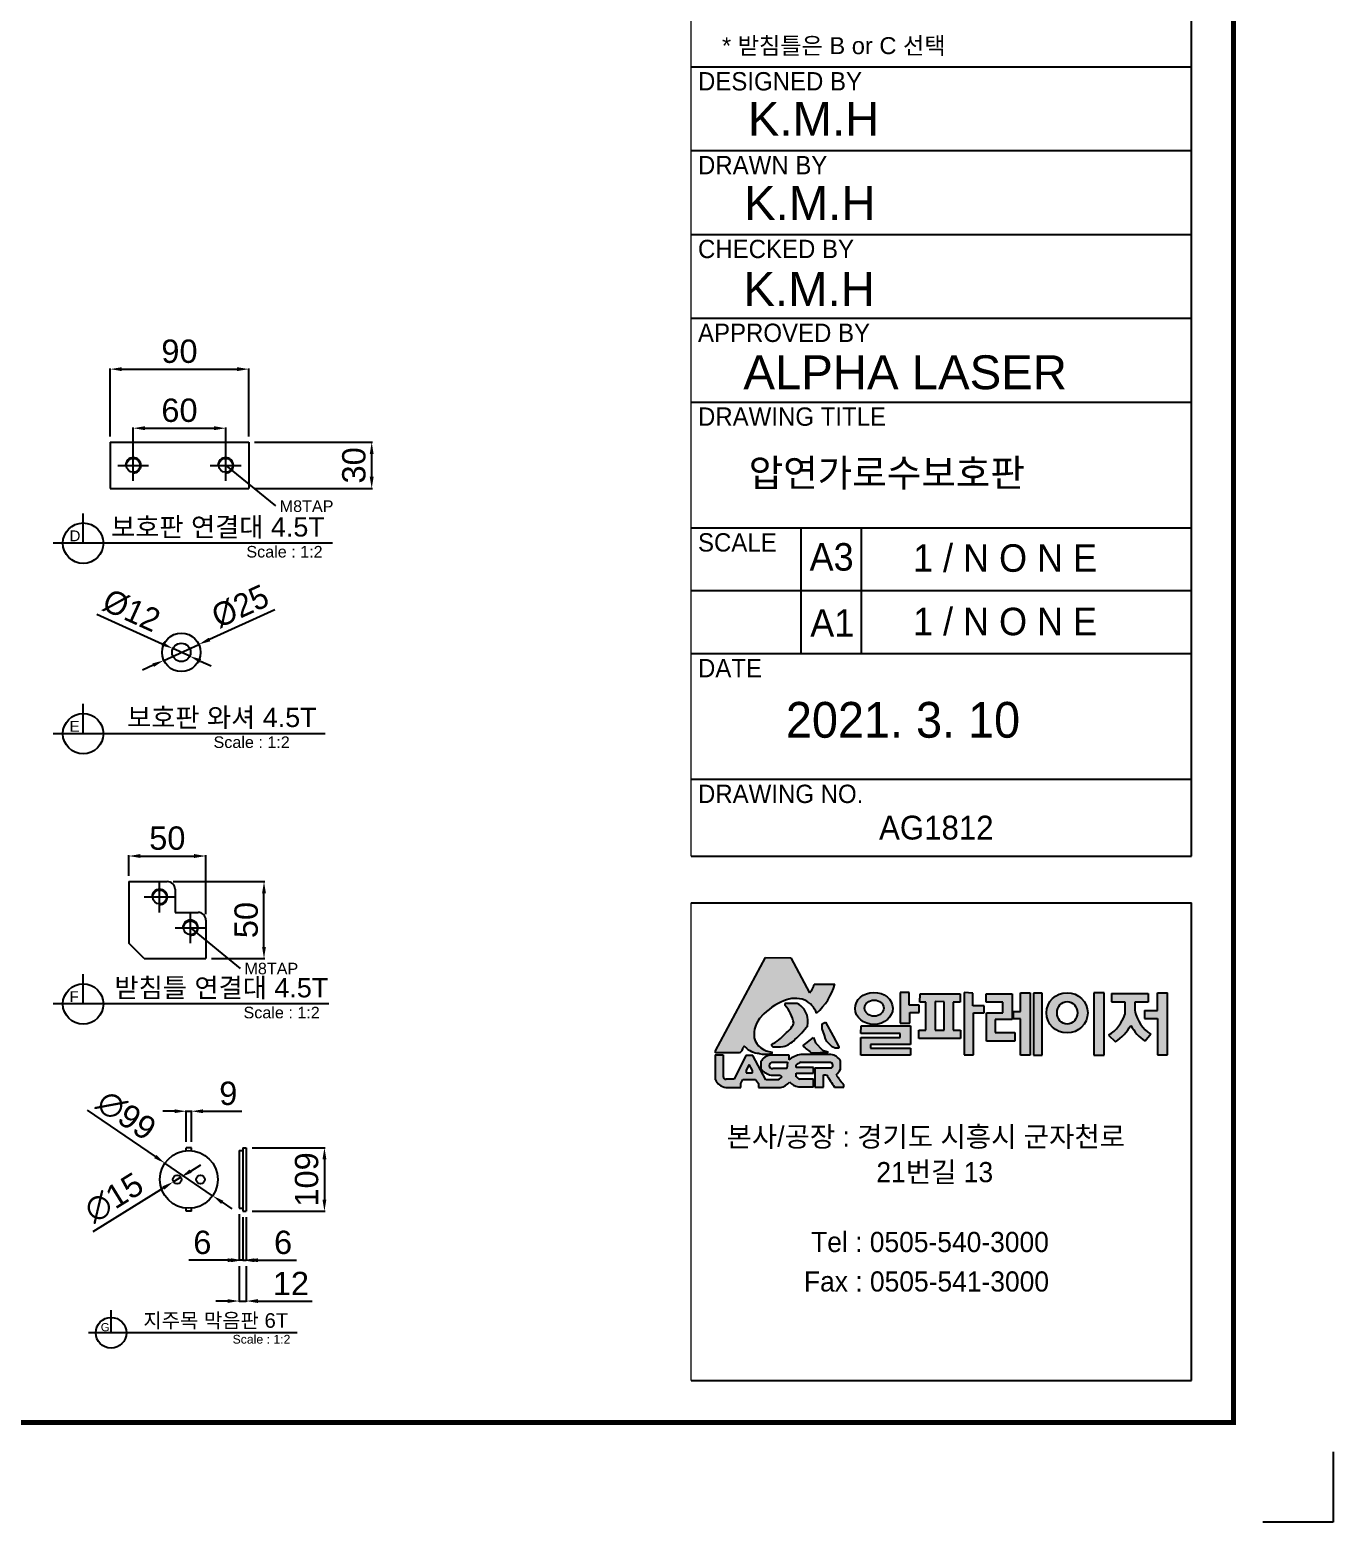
# Model space of a CAD drawing. Header units: millimetres. Extents: x 38142 to 45313, y -49849 to -44778.
# Drawn here: x 43080 to 45313, y -49849 to -47290 of the extents above; entities that cross this region are included whole.
import ezdxf
from ezdxf.enums import TextEntityAlignment as Align

# ---------------------------------------------------------------- set-up
doc = ezdxf.new("R2010")
doc.units = ezdxf.units.MM
doc.layers.add('LAYOUT', color=7, linetype='Continuous')
doc.layers.add('TEXT', color=7, linetype='Continuous')
doc.styles.add('H', font='')
doc.styles.get("Standard").update_dxf_attribs({"font": 'arial.ttf'})
doc.styles.get('H').set_extended_font_data('Dotum')
doc.dimstyles.new('ISO-25', dxfattribs={"dimtxt": 40, "dimasz": 20, "dimexe": 1.25, "dimexo": 10, "dimgap": 10, "dimtad": 1, "dimdec": 0, "dimtxsty": 'Standard', "dimcen": 2.5, "dimclrd": 3, "dimclre": 3, "dimclrt": 3, "dimadec": 0, "dimazin": 0, "dimtfac": 1, "dimtdec": 0, "dimtmove": 0, "dimatfit": 3, "dimfxl": 1, "dimarcsym": 0})

# ---------------------------------------------------------------- blocks, each defined once
blk = doc.blocks.new('*D18')
at = {"color": 3, "lineweight": -2, "transparency": 16777216}
for p, q in [((43217.2, -47987.6), (43217.2, -47871)), ((43237.2, -47872.2), (43434.8, -47872.2)), ((43454.8, -47987.6), (43454.8, -47871))]:
    blk.add_line(p, q, dxfattribs=at)
at = {"color": 3, "transparency": 16777216}
for points in [[(43237.2, -47868.9), (43237.2, -47875.6), (43217.2, -47872.2)], [(43434.8, -47868.9), (43434.8, -47875.6), (43454.8, -47872.2)]]:
    blk.add_solid(points, dxfattribs=at)
at = {"layer": 'Defpoints', "color": 0, "transparency": 16777216}
for p in [(43454.8, -47872.2), (43217.2, -47997.6), (43454.8, -47997.6)]:
    blk.add_point(p, dxfattribs=at)
at = {"color": 3, "transparency": 16777216, "insert": (43336, -47841.8), "char_height": 40, "attachment_point": 5}
blk.add_mtext('90', dxfattribs=at)
blk = doc.blocks.new('*D19')
at = {"color": 3, "lineweight": -2, "transparency": 16777216}
for p, q in [((43464.8, -47997.6), (43666.7, -47997.6)), ((43665.5, -48056.8), (43665.5, -48017.6)), ((43464.8, -48076.8), (43666.7, -48076.8))]:
    blk.add_line(p, q, dxfattribs=at)
at = {"color": 3, "transparency": 16777216}
for points in [[(43662.2, -48017.6), (43668.8, -48017.6), (43665.5, -47997.6)], [(43662.2, -48056.8), (43668.8, -48056.8), (43665.5, -48076.8)]]:
    blk.add_solid(points, dxfattribs=at)
at = {"layer": 'Defpoints', "color": 0, "transparency": 16777216}
for p in [(43454.8, -47997.6), (43665.5, -47997.6), (43454.8, -48076.8)]:
    blk.add_point(p, dxfattribs=at)
at = {"color": 3, "transparency": 16777216, "insert": (43635.1, -48037.2), "char_height": 40, "attachment_point": 5, "rotation": 90}
blk.add_mtext('30', dxfattribs=at)
blk = doc.blocks.new('*D20')
at = {"color": 3, "lineweight": -2, "transparency": 16777216}
for p, q in [((43499.5, -48284.9), (43387.4, -48335.9)), ((43309.2, -48371.6), (43369.2, -48344.2)), ((43291, -48379.9), (43272.8, -48388.2))]:
    blk.add_line(p, q, dxfattribs=at)
at = {"color": 3, "transparency": 16777216}
for points in [[(43386.1, -48332.9), (43388.8, -48339), (43369.2, -48344.2)], [(43289.6, -48376.8), (43292.3, -48382.9), (43309.2, -48371.6)]]:
    blk.add_solid(points, dxfattribs=at)
at = {"layer": 'Defpoints', "color": 0, "transparency": 16777216}
for p in [(43369.2, -48344.2), (43309.2, -48371.6)]:
    blk.add_point(p, dxfattribs=at)
at = {"color": 3, "transparency": 16777216, "insert": (43440.2, -48279), "char_height": 40, "attachment_point": 5, "rotation": 24.4839}
blk.add_mtext('{\\fMS PGothic|b0|i0|c129|p34;%%C25}', dxfattribs=at)
blk = doc.blocks.new('*D21')
at = {"color": 3, "lineweight": -2, "transparency": 16777216}
for p, q in [((43194.3, -48292.4), (43306.5, -48343.1)), ((43353.6, -48364.4), (43324.8, -48351.4)), ((43371.9, -48372.7), (43390.1, -48380.9))]:
    blk.add_line(p, q, dxfattribs=at)
at = {"color": 3, "transparency": 16777216}
for points in [[(43307.9, -48340.1), (43305.2, -48346.2), (43324.8, -48351.4)], [(43373.2, -48369.6), (43370.5, -48375.7), (43353.6, -48364.4)]]:
    blk.add_solid(points, dxfattribs=at)
at = {"layer": 'Defpoints', "color": 0, "transparency": 16777216}
for p in [(43324.8, -48351.4), (43353.6, -48364.4)]:
    blk.add_point(p, dxfattribs=at)
at = {"color": 3, "transparency": 16777216, "insert": (43253.7, -48286.3), "char_height": 40, "attachment_point": 5, "rotation": 335.6577}
blk.add_mtext('{\\fMS PGothic|b0|i0|c129|p34;%%C12}', dxfattribs=at)
blk = doc.blocks.new('*D22')
at = {"color": 3, "lineweight": -2, "transparency": 16777216}
for p, q in [((43256.8, -48027.2), (43256.8, -47972.2)), ((43276.8, -47973.5), (43395.2, -47973.5)), ((43415.2, -48027.2), (43415.2, -47972.2))]:
    blk.add_line(p, q, dxfattribs=at)
at = {"color": 3, "transparency": 16777216}
for points in [[(43276.8, -47970.1), (43276.8, -47976.8), (43256.8, -47973.5)], [(43395.2, -47970.1), (43395.2, -47976.8), (43415.2, -47973.5)]]:
    blk.add_solid(points, dxfattribs=at)
at = {"layer": 'Defpoints', "color": 0, "transparency": 16777216}
for p in [(43415.2, -47973.5), (43256.8, -48037.2), (43415.2, -48037.2)]:
    blk.add_point(p, dxfattribs=at)
at = {"color": 3, "transparency": 16777216, "insert": (43336, -47943), "char_height": 40, "attachment_point": 5}
blk.add_mtext('60', dxfattribs=at)
blk = doc.blocks.new('*D14')
at = {"color": 3, "lineweight": -2, "transparency": 16777216}
for p, q in [((43249.2, -48740.9), (43249.2, -48705.8)), ((43269.2, -48707.1), (43361.2, -48707.1)), ((43381.2, -48806.9), (43381.2, -48705.8))]:
    blk.add_line(p, q, dxfattribs=at)
at = {"color": 3, "transparency": 16777216}
for points in [[(43269.2, -48703.7), (43269.2, -48710.4), (43249.2, -48707.1)], [(43361.2, -48703.7), (43361.2, -48710.4), (43381.2, -48707.1)]]:
    blk.add_solid(points, dxfattribs=at)
at = {"layer": 'Defpoints', "color": 0, "transparency": 16777216}
for p in [(43381.2, -48707.1), (43249.2, -48750.9), (43381.2, -48816.9)]:
    blk.add_point(p, dxfattribs=at)
at = {"color": 3, "transparency": 16777216, "insert": (43315.2, -48676.6), "char_height": 40, "attachment_point": 5}
blk.add_mtext('50', dxfattribs=at)
blk = doc.blocks.new('*D15')
at = {"color": 3, "lineweight": -2, "transparency": 16777216}
for p, q in [((43325.2, -48750.9), (43482.1, -48750.9)), ((43480.9, -48862.9), (43480.9, -48770.9)), ((43391.2, -48882.9), (43482.1, -48882.9))]:
    blk.add_line(p, q, dxfattribs=at)
at = {"color": 3, "transparency": 16777216}
for points in [[(43477.6, -48770.9), (43484.2, -48770.9), (43480.9, -48750.9)], [(43477.6, -48862.9), (43484.2, -48862.9), (43480.9, -48882.9)]]:
    blk.add_solid(points, dxfattribs=at)
at = {"layer": 'Defpoints', "color": 0, "transparency": 16777216}
for p in [(43315.2, -48750.9), (43480.9, -48750.9), (43381.2, -48882.9)]:
    blk.add_point(p, dxfattribs=at)
at = {"color": 3, "transparency": 16777216, "insert": (43450.5, -48816.9), "char_height": 40, "attachment_point": 5, "rotation": 90}
blk.add_mtext('50', dxfattribs=at)
blk = doc.blocks.new('*D5')
at = {"color": 3, "lineweight": -2, "transparency": 16777216}
for p, q in [((16880.3, -24788.6), (16997.3, -24868.4)), ((17095.6, -24935.4), (17013.8, -24879.6)), ((17112.1, -24946.7), (17128.6, -24958))]:
    blk.add_line(p, q, dxfattribs=at)
at = {"color": 3, "transparency": 16777216}
for points in [[(16999.2, -24865.6), (16995.4, -24871.1), (17013.8, -24879.6)], [(17114, -24944), (17110.2, -24949.5), (17095.6, -24935.4)]]:
    blk.add_solid(points, dxfattribs=at)
at = {"layer": 'Defpoints', "color": 0, "transparency": 16777216}
for p in [(17013.8, -24879.6), (17095.6, -24935.4)]:
    blk.add_point(p, dxfattribs=at)
at = {"color": 3, "transparency": 16777216, "insert": (16947.7, -24797.7), "char_height": 40, "attachment_point": 5, "rotation": 325.6971}
blk.add_mtext('∅99', dxfattribs=at)
blk = doc.blocks.new('*D6')
at = {"color": 3, "lineweight": -2, "transparency": 16777216}
for p, q in [((17058.1, -24893.1), (17075.1, -24882.5)), ((16890.7, -24996.7), (17011.3, -24922)), ((17041.1, -24903.6), (17028.3, -24911.5))]:
    blk.add_line(p, q, dxfattribs=at)
at = {"color": 3, "transparency": 16777216}
for points in [[(17056.3, -24890.2), (17059.8, -24895.9), (17041.1, -24903.6)], [(17009.6, -24919.2), (17013.1, -24924.8), (17028.3, -24911.5)]]:
    blk.add_solid(points, dxfattribs=at)
at = {"layer": 'Defpoints', "color": 0, "transparency": 16777216}
for p in [(17028.3, -24911.5), (17041.1, -24903.6)]:
    blk.add_point(p, dxfattribs=at)
at = {"color": 3, "transparency": 16777216, "insert": (16926.5, -24938.8), "char_height": 40, "attachment_point": 5, "rotation": 31.7725}
blk.add_mtext('∅15', dxfattribs=at)
blk = doc.blocks.new('*D7')
at = {"color": 3, "lineweight": -2, "transparency": 16777216}
for p, q in [((17030.2, -24790.5), (17010.2, -24790.5)), ((17050.2, -24843), (17050.2, -24789.2)), ((17050.2, -24790.5), (17059.2, -24790.5)), ((17059.2, -24843), (17059.2, -24789.2)), ((17079.2, -24790.5), (17145.5, -24790.5))]:
    blk.add_line(p, q, dxfattribs=at)
at = {"color": 3, "transparency": 16777216}
for points in [[(17030.2, -24787.2), (17030.2, -24793.8), (17050.2, -24790.5)], [(17079.2, -24787.2), (17079.2, -24793.8), (17059.2, -24790.5)]]:
    blk.add_solid(points, dxfattribs=at)
at = {"layer": 'Defpoints', "color": 0, "transparency": 16777216}
for p in [(17059.2, -24790.5), (17050.2, -24853), (17059.2, -24853)]:
    blk.add_point(p, dxfattribs=at)
at = {"color": 3, "transparency": 16777216, "insert": (17122.4, -24760.1), "char_height": 40, "attachment_point": 5}
blk.add_mtext('9', dxfattribs=at)
blk = doc.blocks.new('*D8')
at = {"color": 3, "lineweight": -2, "transparency": 16777216}
for p, q in [((17163.1, -24853), (17288.5, -24853)), ((17287.2, -24873), (17287.2, -24942)), ((17163.1, -24962), (17288.5, -24962))]:
    blk.add_line(p, q, dxfattribs=at)
at = {"color": 3, "transparency": 16777216}
for points in [[(17283.9, -24873), (17290.5, -24873), (17287.2, -24853)], [(17283.9, -24942), (17290.5, -24942), (17287.2, -24962)]]:
    blk.add_solid(points, dxfattribs=at)
at = {"layer": 'Defpoints', "color": 0, "transparency": 16777216}
for p in [(17153.1, -24853), (17153.1, -24962), (17287.2, -24962)]:
    blk.add_point(p, dxfattribs=at)
at = {"color": 3, "transparency": 16777216, "insert": (17256.8, -24907.5), "char_height": 40, "attachment_point": 5, "rotation": 90}
blk.add_mtext('109', dxfattribs=at)
blk = doc.blocks.new('*D9')
at = {"color": 3, "lineweight": -2, "transparency": 16777216}
for p, q in [((17147.1, -24972), (17147.1, -25047.3)), ((17153.1, -24972), (17153.1, -25047.3)), ((17127.1, -25046), (17107.1, -25046)), ((17147.1, -25046), (17153.1, -25046)), ((17173.1, -25046), (17239.5, -25046))]:
    blk.add_line(p, q, dxfattribs=at)
at = {"color": 3, "transparency": 16777216}
for points in [[(17127.1, -25042.7), (17127.1, -25049.3), (17147.1, -25046)], [(17173.1, -25042.7), (17173.1, -25049.3), (17153.1, -25046)]]:
    blk.add_solid(points, dxfattribs=at)
at = {"layer": 'Defpoints', "color": 0, "transparency": 16777216}
for p in [(17147.1, -24962), (17153.1, -24962), (17153.1, -25046)]:
    blk.add_point(p, dxfattribs=at)
at = {"color": 3, "transparency": 16777216, "insert": (17216.3, -25015.6), "char_height": 40, "attachment_point": 5}
blk.add_mtext('6', dxfattribs=at)
blk = doc.blocks.new('*D10')
at = {"color": 3, "lineweight": -2, "transparency": 16777216}
for p, q in [((17141.1, -24967), (17141.1, -25047.3)), ((17147.1, -24972), (17147.1, -25047.3)), ((17121.1, -25046), (17054.7, -25046)), ((17147.1, -25046), (17141.1, -25046)), ((17167.1, -25046), (17187.1, -25046))]:
    blk.add_line(p, q, dxfattribs=at)
at = {"color": 3, "transparency": 16777216}
for points in [[(17121.1, -25042.7), (17121.1, -25049.3), (17141.1, -25046)], [(17167.1, -25042.7), (17167.1, -25049.3), (17147.1, -25046)]]:
    blk.add_solid(points, dxfattribs=at)
at = {"layer": 'Defpoints', "color": 0, "transparency": 16777216}
for p in [(17141.1, -24957), (17147.1, -24962), (17141.1, -25046)]:
    blk.add_point(p, dxfattribs=at)
at = {"color": 3, "transparency": 16777216, "insert": (17077.9, -25015.6), "char_height": 40, "attachment_point": 5}
blk.add_mtext('6', dxfattribs=at)
blk = doc.blocks.new('*D11')
at = {"color": 3, "lineweight": -2, "transparency": 16777216}
for p, q in [((17141.1, -25056), (17141.1, -25117.3)), ((17153.1, -25056), (17153.1, -25117.3)), ((17121.1, -25116), (17101.1, -25116)), ((17141.1, -25116), (17153.1, -25116)), ((17173.1, -25116), (17266.2, -25116))]:
    blk.add_line(p, q, dxfattribs=at)
at = {"color": 3, "transparency": 16777216}
for points in [[(17121.1, -25112.7), (17121.1, -25119.3), (17141.1, -25116)], [(17173.1, -25112.7), (17173.1, -25119.3), (17153.1, -25116)]]:
    blk.add_solid(points, dxfattribs=at)
at = {"layer": 'Defpoints', "color": 0, "transparency": 16777216}
for p in [(17141.1, -25046), (17153.1, -25046), (17153.1, -25116)]:
    blk.add_point(p, dxfattribs=at)
at = {"color": 3, "transparency": 16777216, "insert": (17229.7, -25085.9), "char_height": 40, "attachment_point": 5}
blk.add_mtext('12', dxfattribs=at)
blk = doc.blocks.new('A$C25B221E0')
at = {"color": 1}
for p, q in [((0, -26.4), (0, 26.4)), ((-26.4, 0), (26.4, 0))]:
    blk.add_line(p, q, dxfattribs=at)
blk.add_line((0, 0), (85.3, -69.6))
blk.add_circle((0, 0), 11.9)
at = {"color": 4}
blk.add_arc((0, 0), 13.2, 270, 180, dxfattribs=at)
blk.add_text('M8TAP', height=19.8).set_placement((92.6, -79.9))
blk = doc.blocks.new('A$C2C0F6B7D')
for p, q in [((0, 109), (-9, 109)), ((-9, 103.8), (-9, 109)), ((0, 103.8), (0, 109)), ((81.9, 104), (87.9, 104)), ((81.9, 104), (81.9, 5)), ((87.9, 109), (93.9, 109)), ((87.9, 109), (87.9, 0)), ((93.9, 109), (93.9, 0)), ((-9, 0), (-9, 5.2)), ((0, 0), (-9, 0)), ((0, 0), (0, 5.2)), ((81.9, 5), (87.9, 5)), ((87.9, 0), (93.9, 0)), ((-137.7, -208.4), (-137.7, -169.6)), ((181.4, -208.4), (-176.5, -208.4))]:
    blk.add_line(p, q)
for centre, radius in [((-4.5, 54.5), 49.5), ((-24.5, 54.5), 7.5), ((15.5, 54.5), 7.5), ((-137.7, -208.4), 26.3)]:
    blk.add_circle(centre, radius)
blk.add_text('G', height=14).set_placement((-155.4, -205.8))
at = {"layer": 'TEXT'}
blk.add_text('지주목 막음판 6T', height=25, dxfattribs=at).set_placement((41.8, -199.8), align=Align.CENTER)
blk.add_text('Scale : 1:2', height=15, dxfattribs=at).set_placement((70.6, -227))
for p1, p2, picture, middle in [((36.4, 26.6), (-45.4, 82.4), '*D5', (-111.5, 164.3)), ((-18.1, 58.4), (-30.9, 50.6), '*D6', (-132.7, 23.3))]:
    dim = blk.add_diameter_dim_2p(p1=p1, p2=p2, dimstyle='ISO-25')
    dim.commit()
    dim.dimension.update_dxf_attribs({"geometry": picture, "text_midpoint": middle, "insert": (-17059.2, 24962)})
for base, p1, p2, picture, middle in [((0, 171.5), (-9, 109), (0, 109), '*D7', (63.2, 202)), ((81.9, -84), (87.9, 0), (81.9, 5), '*D10', (18.7, -53.5)), ((93.9, -84), (87.9, 0), (93.9, 0), '*D9', (157.1, -53.5)), ((93.9, -154), (81.9, -84), (93.9, -84), '*D11', (170.5, -123.9))]:
    dim = blk.add_linear_dim(base=base, p1=p1, p2=p2, dimstyle='ISO-25')
    dim.commit()
    dim.dimension.update_dxf_attribs({"geometry": picture, "text_midpoint": middle, "insert": (-17059.2, 24962)})
dim = blk.add_linear_dim(base=(228, 0), p1=(93.9, 109), p2=(93.9, 0), angle=90, dimstyle='ISO-25')
dim.commit()
dim.dimension.update_dxf_attribs({"geometry": '*D8', "text_midpoint": (197.6, 54.5), "insert": (-17059.2, 24962)})

msp = doc.modelspace()

# ---------------------------------------------------------------- hatches: boundary and pattern name
h = msp.add_hatch(color=256)
h.dxf.hatch_style = 1
h.set_gradient(color1=(255, 0, 0), color2=(255, 159, 127), tint=1)
h.paths.add_polyline_path([(44254.8, -49041.1), (44254.6, -49044.5), (44296.2, -49044.5, 0.214284), (44302.2, -49035, -0.655828), (44305.1, -49034.2, 0.18567), (44329.8, -49045.4, 0.148851), (44351.2, -49045.5, 0.404174), (44351.8, -49043.1, -0.316733), (44321.1, -49018.9, -0.221534), (44333.5, -48982, -0.105066), (44371.9, -48955.2, -0.185229), (44407.8, -48954.1, -0.196064), (44428.1, -48976.5, 0.141597), (44459.5, -48927.1), (44423.8, -48926.7), (44423, -48931.5), (44420.3, -48936), (44416.1, -48941.5), (44383.7, -48881.4), (44340.3, -48881.1)])
h.paths.add_polyline_path([(44374.4, -49011.7, -0.08303), (44350.5, -49030.6, 0.230034), (44352.9, -49034.1, 0.021204), (44370.7, -49033.9, 0.137848), (44391, -49021.7, 0.057638), (44412.8, -48997.9, 0.060436), (44412.5, -48984, 0.2375), (44394.7, -48959.8), (44373.9, -48959.8), (44373.9, -48962.9, -0.121183), (44389.1, -48993.8, -0.135167)], flags=17)
h.paths.add_polyline_path([(44426, -49027.6), (44422.5, -49018.1), (44404.6, -49032.7, 0.044378), (44420.4, -49045.3), (44447.6, -49044.2), (44447.6, -49043.1), (44438, -49040.1)], flags=17)
h.paths.add_polyline_path([(44443.1, -49020.7), (44445.9, -49025.3), (44454.8, -49034.4), (44460.1, -49036.5), (44466.2, -49036.5), (44466.1, -49034.2), (44456.5, -49016.1), (44443.3, -48991.7), (44437.5, -48994.8), (44437.5, -49003.3), (44441.6, -49014.5)])
h.paths.add_polyline_path([(44273.3, -49090, -0.419155), (44267.9, -49085), (44267.9, -49048), (44254.5, -49048), (44254.5, -49090.6, 0.254457), (44272.3, -49103.8), (44298, -49103.8), (44298, -49097.2), (44301.8, -49090.2), (44323.3, -49090.2), (44328.3, -49097), (44328.3, -49103.8), (44366.2, -49103.8, 0.190479), (44381.7, -49094.6, 0.147735), (44397, -49103.1), (44422.9, -49103.1), (44422.9, -49090), (44399.1, -49090, -0.052449), (44393.3, -49085.9), (44393.3, -49079.7), (44422.5, -49079.7), (44422.5, -49069.7), (44393.2, -49069.7), (44393.2, -49065.3, -0.044761), (44400.9, -49060.7), (44452.1, -49060.7, -0.648836), (44453.1, -49070.7), (44425.3, -49070.7), (44425.3, -49103.5), (44440.2, -49103.5), (44440.2, -49082.2), (44445.3, -49082.2, 0.01692), (44458.6, -49103.4), (44474.5, -49103.4), (44474.5, -49099.1, -0.024318), (44461.8, -49082.6, 0.064908), (44469.1, -49072.9), (44469.1, -49058.1, 0.229002), (44452.6, -49047.4), (44401, -49047.4, 0.127003), (44380.8, -49056.6), (44380.8, -49048.3), (44348.6, -49048.3, 0.22689), (44332.5, -49059.7), (44332.5, -49071.9, 0.193483), (44350.1, -49082.8), (44365.7, -49082.8, 0.030046), (44368.8, -49086, 0.136716), (44363.5, -49090.9), (44341, -49090.9), (44318.9, -49049.1), (44307, -49049.1), (44286.8, -49090)])
h.paths.add_polyline_path([(44307.5, -49078.7), (44307.5, -49074.5), (44312.5, -49064.6), (44318.5, -49075), (44318.5, -49078.7)], flags=16)
h.paths.add_polyline_path([(44351.5, -49060.7), (44378.4, -49060.7), (44377.3, -49071.7), (44352.5, -49071.7, -0.924958)], flags=16)
edge = h.paths.add_edge_path()
edge.add_ellipse((44526.3, -48968.4), major_axis=(-32.3, -0.4), ratio=0.850598, start_angle=0, end_angle=360)
edge = h.paths.add_edge_path(flags=16)
edge.add_ellipse((44526.7, -48967.9), major_axis=(-16.4, 0), ratio=0.843368, start_angle=0, end_angle=360)
h.paths.add_polyline_path([(44589.3, -48998.4), (44504.5, -48998.4), (44504, -49011.5), (44571.4, -49011.5), (44571.4, -49018.3), (44504.2, -49018.3), (44504.2, -49048.8), (44589.1, -49048.8), (44589.1, -49036.8), (44520.5, -49036.8), (44520.5, -49030.3), (44589.3, -49030.3)])
h.paths.add_polyline_path([(44571.1, -48993.5), (44587.8, -48993.5), (44587.8, -48975.4), (44604, -48975.4), (44604, -48963), (44586.6, -48963), (44586.6, -48940.9), (44571.1, -48941.2)])
h.paths.add_polyline_path([(44615.6, -48957.5), (44615.6, -49005.8), (44603.3, -49005.8), (44603.3, -49020), (44674.9, -49020), (44674.9, -49005.9), (44662.1, -49005.9), (44662.1, -48957.5), (44674.4, -48957.5), (44674.4, -48943.3), (44605.8, -48943.3), (44605, -48957.5)])
h.paths.add_polyline_path([(44631.6, -48956.7), (44646.8, -48957), (44646.8, -49005.9), (44631.6, -49005.9)], flags=16)
h.paths.add_polyline_path([(44696.1, -48964.2), (44696.1, -48942.1), (44680.8, -48941.3), (44680.8, -49048.1), (44697.3, -49048.1), (44697.3, -48976), (44715.5, -48976), (44715.5, -48964.2)])
h.paths.add_polyline_path([(44734, -48987.4), (44763.3, -48987.4), (44763.3, -48943.2), (44718.8, -48943.2), (44718.9, -48957.5), (44747.6, -48957.5), (44747.6, -48976.2), (44719.5, -48976.2), (44719.5, -49024.7), (44767.6, -49024.7), (44767.6, -49009.9), (44734, -49009.9)])
h.paths.add_polyline_path([(44777.6, -49048.3), (44793.9, -49048.3), (44793.9, -48941.4), (44777.7, -48941.4), (44777.7, -48973.6), (44765.7, -48973.6), (44765.5, -48986), (44777.6, -48986)])
h.paths.add_polyline_path([(44800.1, -49048.4), (44814.9, -49048.4), (44814.9, -48942.2), (44800.1, -48942.2)])
edge = h.paths.add_edge_path()
edge.add_ellipse((44857.4, -48976), major_axis=(-35.4, 0), ratio=0.974401, start_angle=0, end_angle=360)
edge = h.paths.add_edge_path(flags=16)
edge.add_ellipse((44857.6, -48976), major_axis=(0, -19.4), ratio=0.89757, start_angle=0, end_angle=360)
h.paths.add_polyline_path([(44903.4, -49048.8), (44921.2, -49048.8), (44921.2, -48941.6), (44903.4, -48941.7)])
h.paths.add_polyline_path([(44966.8, -48997.6, 0.121385), (44991, -49024.6), (45001.1, -49012.8, -0.196928), (44973.8, -48972.8), (44973.8, -48957.6), (44996.5, -48957.6), (44996.5, -48943.1), (44933.6, -48943.1), (44933.6, -48957.3), (44956.5, -48957.3), (44956.5, -48978.8, -0.181097), (44928.7, -49014), (44940.2, -49025.7, 0.109226)])
h.paths.add_polyline_path([(45029.6, -48941.4), (45012.7, -48941.4), (45012.7, -48971.7), (44990.4, -48971.7), (44990.4, -48985.7), (45012.4, -48985.7), (45012.4, -49047.9), (45029.6, -49047.9)])

# ---------------------------------------------------------------- linework, layer by layer
at = {"color": 0, "lineweight": 20}
for p, q in [((44213.3, -48707.2), (44213.3, -45772.4)), ((44213.3, -49606.7), (44213.3, -48787.5))]:
    msp.add_line(p, q, dxfattribs=at)
for p, q in [((45070.9, -48707.2), (45070.9, -45772.4)), ((44213.3, -47353.6), (45070.9, -47353.6)), ((44213.3, -47497.4), (45070.9, -47497.4)), ((44213.3, -47641.1), (45070.9, -47641.1)), ((44213.3, -47784.9), (45070.9, -47784.9)), ((44213.3, -47928.6), (45070.9, -47928.6)), ((43217.2, -47997.6), (43217.2, -48076.8)), ((43217.2, -47997.6), (43454.8, -47997.6)), ((43454.8, -47997.6), (43454.8, -48076.8)), ((43415.2, -48037.2), (43500.6, -48106.8)), ((43217.2, -48076.8), (43454.8, -48076.8)), ((43170.9, -48170.7), (43170.9, -48119.5)), ((44213.3, -48144.2), (45070.9, -48144.2)), ((44401.3, -48144.2), (44401.3, -48359.9)), ((44504.4, -48144.2), (44504.4, -48359.9)), ((43598.5, -48170.7), (43119.7, -48170.7)), ((45070.9, -48252.1), (44213.3, -48252.1)), ((44213.3, -48359.9), (45070.9, -48359.9)), ((43170.9, -48497.3), (43170.9, -48446.1)), ((43585.9, -48497.3), (43119.7, -48497.3)), ((44213.3, -48575.5), (45070.9, -48575.5)), ((44213.3, -48707.2), (45070.9, -48707.2)), ((43249.2, -48750.9), (43249.2, -48856.5)), ((43249.2, -48750.9), (43315.2, -48750.9)), ((43328.4, -48764.1), (43328.4, -48803.7)), ((44213.3, -48787.5), (45070.9, -48787.5)), ((45070.9, -49606.7), (45070.9, -48787.5)), ((43328.4, -48803.7), (43368, -48803.7)), ((43381.2, -48816.9), (43381.2, -48882.9)), ((43275.6, -48882.9), (43249.2, -48856.5)), ((43275.6, -48882.9), (43381.2, -48882.9)), ((44254.8, -49041.1), (44340.3, -48881.1)), ((44340.3, -48881.1), (44383.7, -48881.4)), ((44383.7, -48881.4), (44416.1, -48941.5)), ((43170.9, -48960.8), (43170.9, -48909.6)), ((44423, -48931.5), (44423.8, -48926.7)), ((44423.8, -48926.7), (44459.5, -48927.1)), ((44416.1, -48941.5), (44420.3, -48936)), ((44420.3, -48936), (44423, -48931.5)), ((44586.6, -48940.9), (44571.1, -48941.2)), ((44571.1, -48941.2), (44571.1, -48993.5)), ((44586.6, -48963), (44586.6, -48940.9)), ((44605, -48957.5), (44605.8, -48943.3)), ((44605.8, -48943.3), (44674.4, -48943.3)), ((44674.4, -48943.3), (44674.4, -48957.5)), ((44680.8, -48941.3), (44680.8, -49048.1)), ((44696.1, -48942.1), (44680.8, -48941.3)), ((44696.1, -48964.2), (44696.1, -48942.1)), ((44718.8, -48943.2), (44763.3, -48943.2)), ((44718.9, -48957.5), (44718.8, -48943.2)), ((44763.3, -48943.2), (44763.3, -48987.4)), ((44777.7, -48973.6), (44777.7, -48941.4)), ((44777.7, -48941.4), (44793.9, -48941.4)), ((44793.9, -48941.4), (44793.9, -49048.3)), ((44800.1, -48942.2), (44800.1, -49048.4)), ((44814.9, -48942.2), (44800.1, -48942.2)), ((44814.9, -49048.4), (44814.9, -48942.2)), ((44921.2, -48941.6), (44903.4, -48941.7)), ((44903.4, -48941.7), (44903.4, -49048.8)), ((44921.2, -49048.8), (44921.2, -48941.6)), ((44933.6, -48943.1), (44996.5, -48943.1)), ((44933.6, -48943.1), (44933.6, -48957.3)), ((44996.5, -48943.1), (44996.5, -48957.6)), ((45012.7, -48971.7), (45012.7, -48941.4)), ((45012.7, -48941.4), (45029.6, -48941.4)), ((45029.6, -49047.9), (45029.6, -48941.4)), ((43592.1, -48960.8), (43119.7, -48960.8)), ((44394.7, -48959.8), (44373.9, -48959.8)), ((44373.9, -48959.8), (44373.9, -48962.9)), ((44604, -48963), (44586.6, -48963)), ((44587.8, -48993.5), (44587.8, -48975.4)), ((44587.8, -48975.4), (44604, -48975.4)), ((44604, -48975.4), (44604, -48963)), ((44615.6, -48957.5), (44605, -48957.5)), ((44615.6, -49005.8), (44615.6, -48957.5)), ((44631.6, -48956.7), (44631.6, -49005.9)), ((44646.8, -48957), (44631.6, -48956.7)), ((44646.8, -49005.9), (44646.8, -48957)), ((44674.4, -48957.5), (44662.1, -48957.5)), ((44662.1, -48957.5), (44662.1, -49005.9)), ((44715.5, -48964.2), (44696.1, -48964.2)), ((44697.3, -49048.1), (44697.3, -48976)), ((44697.3, -48976), (44715.5, -48976)), ((44715.5, -48976), (44715.5, -48964.2)), ((44747.6, -48957.5), (44718.9, -48957.5)), ((44719.5, -49024.7), (44719.5, -48976.2)), ((44719.5, -48976.2), (44747.6, -48976.2)), ((44747.6, -48976.2), (44747.6, -48957.5)), ((44765.5, -48986), (44765.7, -48973.6)), ((44765.7, -48973.6), (44777.7, -48973.6)), ((44933.6, -48957.3), (44956.5, -48957.3)), ((44956.5, -48957.3), (44956.5, -48978.8)), ((44996.5, -48957.6), (44973.8, -48957.6)), ((44973.8, -48957.6), (44973.8, -48972.8)), ((44990.4, -48971.7), (44990.4, -48985.7)), ((44990.4, -48971.7), (45012.7, -48971.7)), ((44437.5, -48994.8), (44443.3, -48991.7)), ((44437.5, -49003.3), (44437.5, -48994.8)), ((44441.6, -49014.5), (44437.5, -49003.3)), ((44443.4, -48991.9), (44456.5, -49016.1)), ((44504, -49011.5), (44504.5, -48998.4)), ((44504.5, -48998.4), (44589.3, -48998.4)), ((44571.1, -48993.5), (44587.8, -48993.5)), ((44589.3, -48998.4), (44589.3, -49030.3)), ((44763.3, -48987.4), (44734, -48987.4)), ((44734, -48987.4), (44734, -49009.9)), ((44777.6, -48986), (44765.5, -48986)), ((44777.6, -49048.3), (44777.6, -48986)), ((44990.4, -48985.7), (45012.4, -48985.7)), ((45012.4, -48985.7), (45012.4, -49047.9)), ((44404.6, -49032.7), (44422.5, -49018.1)), ((44422.5, -49018.1), (44426, -49027.6)), ((44426, -49027.6), (44438, -49040.1)), ((44443.1, -49020.7), (44441.6, -49014.5)), ((44445.9, -49025.3), (44443.1, -49020.7)), ((44454.8, -49034.4), (44445.9, -49025.3)), ((44456.5, -49016.1), (44466.1, -49034.2)), ((44571.4, -49011.5), (44504, -49011.5)), ((44504.2, -49048.8), (44504.2, -49018.3)), ((44504.2, -49018.3), (44571.4, -49018.3)), ((44571.4, -49018.3), (44571.4, -49011.5)), ((44603.3, -49020), (44603.3, -49005.8)), ((44603.3, -49005.8), (44615.6, -49005.8)), ((44674.9, -49020), (44603.3, -49020)), ((44631.6, -49005.9), (44646.8, -49005.9)), ((44662.1, -49005.9), (44674.9, -49005.9)), ((44674.9, -49005.9), (44674.9, -49020)), ((44767.6, -49024.7), (44719.5, -49024.7)), ((44734, -49009.9), (44767.6, -49009.9)), ((44767.6, -49009.9), (44767.6, -49024.7)), ((44928.7, -49014), (44940.2, -49025.7)), ((45001.1, -49012.8), (44991, -49024.6)), ((44254.5, -49048), (44267.9, -49048)), ((44254.5, -49048), (44254.5, -49090.6)), ((44254.6, -49044.5), (44254.8, -49041.1)), ((44296.2, -49044.5), (44254.6, -49044.5)), ((44267.9, -49048), (44267.9, -49085)), ((44307, -49049.1), (44286.8, -49090)), ((44318.9, -49049.1), (44307, -49049.1)), ((44341, -49090.9), (44318.9, -49049.1)), ((44380.8, -49048.3), (44348.6, -49048.3)), ((44380.8, -49056.6), (44380.8, -49048.3)), ((44452.6, -49047.4), (44401, -49047.4)), ((44447.6, -49044.2), (44420.4, -49045.3)), ((44438, -49040.1), (44447.6, -49043.1)), ((44447.6, -49043.1), (44447.6, -49044.2)), ((44460.1, -49036.5), (44454.8, -49034.4)), ((44466.2, -49036.5), (44460.1, -49036.5)), ((44466.1, -49034.2), (44466.2, -49036.5)), ((44589.1, -49048.8), (44504.2, -49048.8)), ((44589.3, -49030.3), (44520.5, -49030.3)), ((44520.5, -49030.3), (44520.5, -49036.8)), ((44520.5, -49036.8), (44589.1, -49036.8)), ((44589.1, -49036.8), (44589.1, -49048.8)), ((44680.8, -49048.1), (44697.3, -49048.1)), ((44793.9, -49048.3), (44777.6, -49048.3)), ((44800.1, -49048.4), (44814.9, -49048.4)), ((44903.4, -49048.8), (44921.2, -49048.8)), ((45012.4, -49047.9), (45029.6, -49047.9)), ((44312.5, -49064.6), (44307.5, -49074.5)), ((44307.5, -49074.5), (44307.5, -49078.7)), ((44307.5, -49078.7), (44318.5, -49078.7)), ((44318.5, -49075), (44312.5, -49064.6)), ((44318.5, -49078.7), (44318.5, -49075)), ((44332.5, -49059.7), (44332.5, -49071.9)), ((44351.5, -49060.7), (44378.4, -49060.7)), ((44377.3, -49071.7), (44352.3, -49071.7)), ((44378.4, -49060.7), (44377.3, -49071.7)), ((44393.2, -49069.7), (44393.2, -49065.3)), ((44422.5, -49069.7), (44393.2, -49069.7)), ((44393.3, -49085.9), (44393.3, -49079.7)), ((44393.3, -49079.7), (44422.5, -49079.7)), ((44400.9, -49060.7), (44452.1, -49060.7)), ((44422.5, -49079.7), (44422.5, -49069.7)), ((44453.1, -49070.7), (44425.3, -49070.7)), ((44425.3, -49070.7), (44425.3, -49103.5)), ((44469.1, -49072.9), (44469.1, -49058.1)), ((44272.3, -49103.8), (44298, -49103.8)), ((44286.8, -49090), (44272.8, -49090)), ((44298, -49097.2), (44301.8, -49090.2)), ((44298, -49103.8), (44298, -49097.2)), ((44301.8, -49090.2), (44323.3, -49090.2)), ((44323.3, -49090.2), (44328.3, -49097)), ((44328.3, -49097), (44328.3, -49103.8)), ((44328.3, -49103.8), (44366.2, -49103.8)), ((44363.5, -49090.9), (44341, -49090.9)), ((44350.1, -49082.8), (44365.7, -49082.8)), ((44397, -49103.1), (44422.9, -49103.1)), ((44422.9, -49090), (44399.1, -49090)), ((44422.9, -49103.1), (44422.9, -49090)), ((44425.3, -49103.5), (44440.2, -49103.5)), ((44440.2, -49103.5), (44440.2, -49082.2)), ((44440.2, -49082.2), (44445.3, -49082.2)), ((44458.6, -49103.4), (44474.5, -49103.4)), ((44474.5, -49103.4), (44474.5, -49099.1)), ((44213.3, -49606.7), (45070.9, -49606.7)), ((45313.5, -49728.6), (45313.5, -49849.3)), ((45313.5, -49849.3), (45192.7, -49849.3))]:
    msp.add_line(p, q)
at = {"color": 1}
for p, q in [((43256.8, -48063.6), (43256.8, -48010.8)), ((43415.2, -48063.6), (43415.2, -48010.8)), ((43230.4, -48037.2), (43283.2, -48037.2)), ((43388.8, -48037.2), (43441.6, -48037.2)), ((43302, -48803.7), (43302, -48750.9)), ((43275.6, -48777.3), (43328.4, -48777.3))]:
    msp.add_line(p, q, dxfattribs=at)
for centre, radius in [((43256.8, -48037.2), 11.9), ((43415.2, -48037.2), 11.9), ((43170.9, -48170.7), 34.7), ((43339.2, -48357.9), 33), ((43339.2, -48357.9), 15.8), ((43170.9, -48497.3), 34.7), ((43302, -48777.3), 11.9), ((43170.9, -48960.8), 34.7)]:
    msp.add_circle(centre, radius)
at = {"color": 4}
for centre in [(43256.8, -48037.2), (43415.2, -48037.2), (43302, -48777.3)]:
    msp.add_arc(centre, 13.2, 270, 180, dxfattribs=at)
for centre, radius, start, end in [((43315.2, -48764.1), 13.2, 0, 90), ((43368, -48816.9), 13.2, 0, 90), ((44391.4, -49001.4), 50.1, 70.8979, 112.8751), ((44358.3, -48897.5), 105.4, 311.4509, 343.6881), ((44415.7, -49059), 112.7, 112.8742, 136.8648), ((44318.7, -49009.2), 72.1, 12.3605, 39.9987), ((44379.6, -48989.6), 33.4, 9.6034, 63.0444), ((44390.4, -48990.2), 40.1, 19.9375, 64.3092), ((45036.2, -48959.5), 63.8, 192.0664, 236.6287), ((44366.9, -49013.8), 46.1, 136.3749, 186.3397), ((44333.5, -48982), 1.683747541392222e-12, 159.4993, 330.6422), ((44349.2, -48976.1), 43.6, 305.2379, 336.0294), ((44298.8, -48915.7), 140.5, 311.0403, 324.2354), ((44355.7, -48991.9), 57.3, 354.0601, 7.8943), ((44895.6, -48959.3), 63.9, 301.1839, 342.2433), ((44889.9, -48951.5), 89.6, 304.1443, 329.0781), ((45033.7, -48961.9), 75.8, 208.0421, 235.7261), ((44353.6, -49009.2), 34, 196.6209, 266.9197), ((44306.1, -48949.6), 92.4, 298.744, 317.7294), ((44359.2, -48991.7), 43.7, 285.2841, 316.6787), ((44288.6, -49033.1), 13.8, 303.6229, 352.0073), ((44303.8, -49035.2), 1.62, 38.9695, 171.9523), ((44332.1, -49007.6), 37.8, 224.5251, 266.5984), ((44305.1, -49034.2), 1.287571649299934e-12, 41.2759, 185.3558), ((44340.6, -49010.4), 36.7, 252.9152, 285.3632), ((44352.5, -49070.8), 22.8, 99.81, 150.9436), ((44350.3, -49044), 1.74, 270.9412, 29.2318), ((44355.3, -49029.8), 4.93, 188.8476, 240.6661), ((44359.6, -48824.4), 209.8, 268.191, 273.05), ((44408.7, -49090.9), 44.3, 100.1161, 129.0681), ((44483.8, -48950), 114.4, 226.2191, 236.3831), ((44449.8, -49069.8), 22.6, 31.1703, 82.764), ((44354.9, -49055.5), 27.7, 216.163, 259.9649), ((44352.4, -49066.2), 5.52, 99.6386, 269.2912), ((44422.4, -49105.7), 49.9, 115.6034, 125.855), ((44450.4, -49066), 5.47, 300.2822, 72.1901), ((44428.4, -49049.6), 46.9, 315.4182, 330.2733), ((44275.5, -49080.9), 23.1, 204.7787, 261.884), ((44273.1, -49084.8), 5.21, 182.0619, 266.9731), ((44374.9, -49097.9), 13.4, 117.1825, 148.3224), ((44394.1, -49059.3), 36.8, 219.5763, 226.4602), ((44362.3, -49079.6), 24.5, 279.1517, 322.2895), ((44403.5, -49073.5), 30.3, 224.0335, 257.6487), ((44415.8, -49060.2), 34.1, 228.6667, 240.6761), ((44765, -48896.4), 369.7, 210.1657, 214.0431), ((44638.5, -48959.8), 215.2, 214.799, 220.3711)]:
    msp.add_arc(centre, radius, start, end)
for centre, major_axis, ratio in [((44526.3, -48968.4), (-32.3, -0.4), 0.850598), ((44857.4, -48976), (-35.4, 0), 0.974401), ((44526.7, -48967.9), (-16.4, 0), 0.843368), ((44857.6, -48976), (0, -19.4), 0.89757)]:
    msp.add_ellipse(centre, major_axis=major_axis, ratio=ratio)
at = {"layer": 'LAYOUT'}
for p, q in [((45142.7, -49678.6), (45142.7, -48910.2)), ((43179, -49678.6), (45142.7, -49678.6))]:
    msp.add_line(p, q, dxfattribs=at)
at = {"layer": 'LAYOUT', "const_width": 8.54}
msp.add_lwpolyline([(38312.5, -49678.6), (45142.7, -49678.6), (45142.7, -44948.7), (38312.5, -44948.7)], close=True, dxfattribs=at)

# ---------------------------------------------------------------- block references
for name, p in [('A$C25B221E0', (43354.8, -48830.1)), ('A$C2C0F6B7D', (43356.5, -49316.2))]:
    msp.add_blockref(name, p)

# ---------------------------------------------------------------- texts
for s, height, p in [('  * 받침틀은 B or C 선택', 29.04, (44243.4, -47332)), ('K.M.H', 58.08, (44310.3, -47472)), ('K.M.H', 58.08, (44303.7, -47616.3)), ('K.M.H', 58.08, (44302.6, -47763.9)), ('ALPHA LASER', 58.08, (44302.6, -47906.6)), ('M8TAP', 19.8, (43507.8, -48117.1)), ('D', 18.5, (43147.6, -48167.3)), ('E', 18.5, (43147.6, -48493.9)), ('F', 18.5, (43147.6, -48957.4))]:
    msp.add_text(s, height=height).set_placement(p)
at = {"style": 'H'}
for s, height, p in [('DESIGNED BY', 31.445, (44224.8, -47394.3)), ('DRAWN BY', 31.44, (44224.8, -47538.1)), ('CHECKED BY', 31.44, (44224.8, -47681.8)), ('APPROVED BY', 31.445, (44224.8, -47825.6)), ('DRAWING TITLE', 31.445, (44224.8, -47969.3)), ('압연가로수보호판', 47.17, (44311.6, -48073.7)), ('SCALE', 31.44, (44224.8, -48185)), ('A3', 47.17, (44416.1, -48217.7)), ('1 / N O N E', 47.167, (44593.4, -48219.7)), ('A1', 47.17, (44417.2, -48331)), ('1 / N O N E', 47.167, (44593.4, -48328.5)), ('DATE', 31.44, (44224.8, -48400.6)), ('2021. 3. 10', 61.318, (44375.5, -48504.2)), ('DRAWING NO.', 31.445, (44224.8, -48616.2)), ('AG1812', 40.88, (44535.2, -48678.8)), ('본사/공장 : 경기도 시흥시 군자천로', 34.589, (44273.7, -49205.6)), ('21번길 13', 34.59, (44530.6, -49266.4)), ('Tel : 0505-540-3000', 34.589, (44418.7, -49386.2)), ('Fax : 0505-541-3000', 34.589, (44406.4, -49453.9))]:
    msp.add_text(s, height=height, dxfattribs=at).set_placement(p)
at = {"layer": 'TEXT'}
for s, p in [('보호판 연결대 4.5T', (43401.9, -48159.3)), ('보호판 와셔 4.5T', (43408.6, -48485.9)), ('받침틀 연결대 4.5T', (43407.8, -48949.4))]:
    msp.add_text(s, height=33, dxfattribs=at).set_placement(p, align=Align.CENTER)
for p in [(43450.7, -48195.2), (43394.4, -48521.8), (43445.8, -48985.4)]:
    msp.add_text('Scale : 1:2', height=19.8, dxfattribs=at).set_placement(p)

# ---------------------------------------------------------------- dimensions: what is measured, and where the dimension line sits
dim = msp.add_linear_dim(base=(43454.8, -47872.2), p1=(43217.2, -47997.6), p2=(43454.8, -47997.6), text='90', dimstyle='ISO-25')
dim.commit()
dim.dimension.update_dxf_attribs({"geometry": '*D18', "text_midpoint": (43336, -47872.2), "dimtype": 128})
for base, p1, p2, text, picture, middle in [((43415.2, -47973.5), (43256.8, -48037.2), (43415.2, -48037.2), '60', '*D22', (43336, -47943)), ((43381.2, -48707.1), (43249.2, -48750.9), (43381.2, -48816.9), '50', '*D14', (43315.2, -48676.6))]:
    dim = msp.add_linear_dim(base=base, p1=p1, p2=p2, text=text, dimstyle='ISO-25')
    dim.commit()
    dim.dimension.update_dxf_attribs({"geometry": picture, "text_midpoint": middle})
for base, p1, p2, text, picture, middle in [((43665.5, -47997.6), (43454.8, -48076.8), (43454.8, -47997.6), '30', '*D19', (43635.1, -48037.2)), ((43480.9, -48750.9), (43381.2, -48882.9), (43315.2, -48750.9), '50', '*D15', (43450.5, -48816.9))]:
    dim = msp.add_linear_dim(base=base, p1=p1, p2=p2, angle=90, text=text, dimstyle='ISO-25')
    dim.commit()
    dim.dimension.update_dxf_attribs({"geometry": picture, "text_midpoint": middle})
for p1, p2, text, picture, middle in [((43309.2, -48371.6), (43369.2, -48344.2), '{\\fMS PGothic|b0|i0|c129|p34;%%C25}', '*D20', (43440.2, -48279)), ((43353.6, -48364.4), (43324.8, -48351.4), '{\\fMS PGothic|b0|i0|c129|p34;%%C12}', '*D21', (43253.7, -48286.3))]:
    dim = msp.add_diameter_dim_2p(p1=p1, p2=p2, text=text, dimstyle='ISO-25')
    dim.commit()
    dim.dimension.update_dxf_attribs({"geometry": picture, "text_midpoint": middle})

doc.saveas('drawing.dxf')
